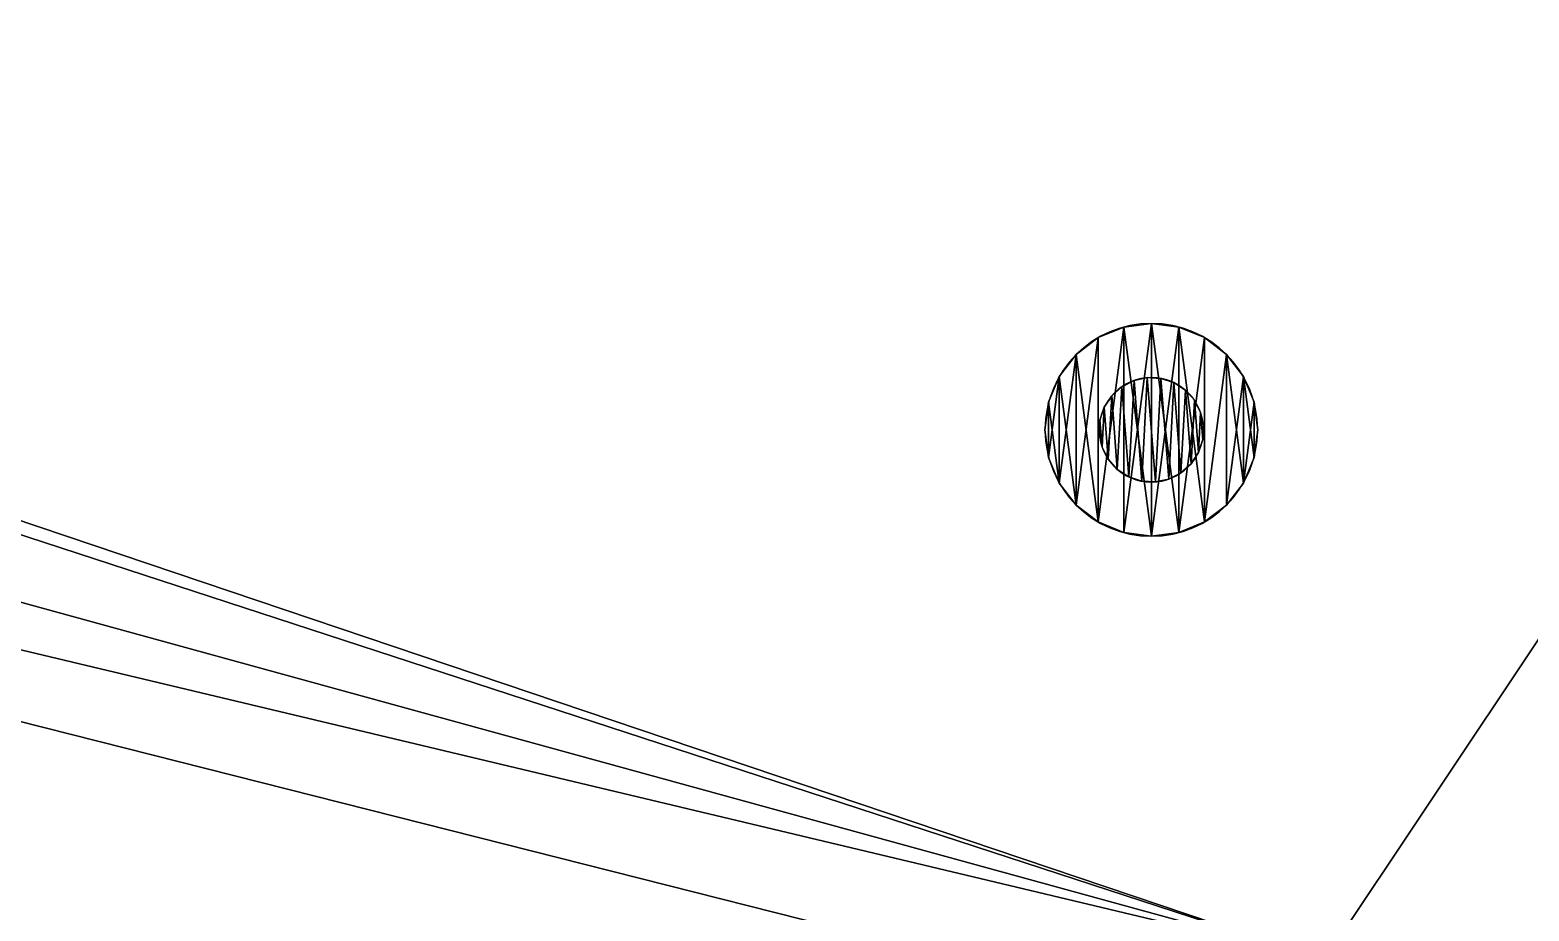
# Model space of a CAD drawing. Extents: x 0 to 36814, y -3929 to 172.
# Drawn here: x 36675.66 to 36689.74, y -3561.99 to -3553.71 of the extents above; entities that cross this region are included whole.
import ezdxf

# ---------------------------------------------------------------- set-up
doc = ezdxf.new("R2010")
doc.units = 0
doc.header["$LTSCALE"] = 25.4
doc.layers.get('0').update_dxf_attribs({"color": 13, "linetype": 'CONTINUOUS'})

# ---------------------------------------------------------------- blocks, each defined once
blk = doc.blocks.new('CVD_PLA_BASE_STL')
at = {"color": 0}
mesh = blk.add_polyface(dxfattribs=at)
corners = [(36666.049, 636.842, 3791.597), (36683.701, 636.842, 3793.035), (36686.193, 636.842, 3791.597), (36668.541, 636.842, 3793.035), (36683.701, 636.842, 3795.914), (36668.541, 636.842, 3795.914), (36686.193, 636.842, 3797.351), (36666.049, 636.842, 3797.351), (36629.705, 636.842, 3796.753), (36663.557, 636.842, 3795.914), (36632.197, 636.842, 3798.19), (36706.34, 636.842, 3797.353), (36622.633, 636.842, 3671.685), (36669.213, 636.842, 3684.782), (36729.613, 636.842, 3671.685), (36629.705, 636.842, 3693.938), (36627.213, 636.842, 3695.375), (36622.633, 636.842, 3822.773), (36729.613, 636.842, 3680.75), (36703.176, 636.842, 3684.78), (36666.721, 636.842, 3686.219), (36666.721, 636.842, 3689.098), (36669.213, 636.842, 3690.536), (36703.176, 636.842, 3690.538), (36627.213, 636.842, 3698.254), (36629.705, 636.842, 3699.692), (36627.213, 636.842, 3798.19), (36665.652, 636.842, 3726.486), (36667.344, 636.842, 3723.561), (36684.441, 636.842, 3713.541), (36682.754, 636.842, 3716.466), (36684.441, 636.842, 3719.391), (36687.82, 636.842, 3719.391), (36667.344, 636.842, 3729.411), (36670.719, 636.842, 3729.411), (36667.344, 636.842, 3743.379), (36701.668, 636.842, 3729.411), (36705.047, 636.842, 3729.411), (36665.652, 636.842, 3746.304), (36667.344, 636.842, 3749.229), (36670.719, 636.842, 3749.229), (36684.504, 636.842, 3753.289), (36682.816, 636.842, 3756.214), (36684.504, 636.842, 3759.139), (36687.883, 636.842, 3759.139), (36706.34, 636.842, 3791.595), (36663.557, 636.842, 3793.035), (36627.213, 636.842, 3801.069), (36629.705, 636.842, 3802.506), (36705.668, 636.842, 3686.221), (36729.613, 636.842, 3822.773), (36705.668, 636.842, 3689.096), (36706.734, 636.842, 3726.486), (36705.047, 636.842, 3723.561), (36687.82, 636.842, 3713.541), (36632.197, 636.842, 3695.375), (36632.197, 636.842, 3698.254), (36689.508, 636.842, 3716.466), (36670.719, 636.842, 3723.561), (36701.668, 636.842, 3723.561), (36706.234, 636.842, 3746.304), (36704.797, 636.842, 3743.812), (36670.719, 636.842, 3743.379), (36701.918, 636.842, 3743.812), (36704.797, 636.842, 3748.796), (36687.883, 636.842, 3753.289), (36689.57, 636.842, 3756.214), (36708.832, 636.842, 3793.037), (36708.832, 636.842, 3795.912), (36632.197, 636.842, 3801.069), (36703.848, 636.842, 3793.037), (36688.685, 636.842, 3793.035), (36688.685, 636.842, 3795.914), (36703.848, 636.842, 3795.912), (36672.41, 636.842, 3746.304), (36700.48, 636.842, 3746.304), (36701.918, 636.842, 3748.796), (36672.41, 636.842, 3726.486), (36699.98, 636.842, 3726.486), (36700.684, 636.842, 3686.221), (36671.705, 636.842, 3686.219), (36671.705, 636.842, 3689.098), (36700.684, 636.842, 3689.096)]
mesh.append_faces([[corners[k] for k in face] for face in [(1, 3, 4), (4, 5, 6), (12, 13, 14), (15, 12, 16), (14, 13, 18), (13, 15, 20), (20, 15, 21), (21, 15, 22), (16, 17, 24), (24, 17, 25), (29, 28, 30), (30, 28, 31), (31, 28, 32), (27, 26, 33), (33, 26, 34), (36, 35, 37), (35, 26, 38), (38, 26, 39), (39, 26, 40), (41, 26, 42), (42, 26, 43), (43, 26, 44), (0, 8, 46), (46, 8, 9), (26, 17, 47), (47, 17, 48), (18, 49, 50), (49, 18, 19), (52, 23, 53), (54, 25, 29), (53, 58, 59), (60, 37, 61), (62, 37, 35), (61, 62, 63), (65, 40, 41), (67, 44, 45), (50, 48, 17), (70, 72, 73), (73, 72, 11), (74, 63, 62), (63, 74, 75), (75, 40, 76), (76, 40, 64), (77, 59, 58), (59, 77, 78), (78, 34, 36), (79, 81, 82), (82, 81, 23)]], dxfattribs={"vtx0": -1, "vtx1": -1, "color": 0})
mesh.append_faces([[corners[k] for k in face] for face in [(7, 10, 11), (13, 12, 15), (18, 13, 19), (22, 15, 23), (25, 17, 26), (25, 26, 27), (25, 28, 29), (34, 26, 35), (34, 35, 36), (40, 26, 41), (44, 8, 0), (44, 0, 45), (45, 0, 2), (50, 23, 52), (53, 23, 54), (54, 23, 15), (53, 32, 28), (50, 37, 60), (61, 37, 62), (50, 64, 65), (65, 64, 40), (50, 44, 67), (50, 11, 10), (11, 6, 7)]], dxfattribs={"vtx0": -1, "vtx1": -1, "vtx2": -1, "color": 0})
mesh.append_faces([[corners[k] for k in face] for face in [(0, 1, 2), (1, 0, 3), (4, 3, 5), (6, 5, 7), (8, 7, 9), (7, 8, 10), (16, 12, 17), (25, 27, 28), (44, 26, 8), (50, 49, 51), (50, 51, 23), (54, 15, 55), (54, 55, 56), (54, 56, 25), (53, 54, 57), (53, 57, 32), (53, 28, 58), (50, 52, 37), (50, 60, 64), (50, 65, 66), (50, 66, 44), (50, 67, 68), (50, 68, 11), (50, 10, 69), (50, 69, 48), (2, 70, 45), (70, 2, 71), (70, 71, 72), (11, 72, 6), (75, 74, 40), (78, 77, 34), (13, 79, 19), (79, 13, 80), (79, 80, 81), (23, 81, 22)]], dxfattribs={"vtx0": -1, "vtx2": -1, "color": 0})
mesh = blk.add_polyface(dxfattribs=at)
corners = [(36729.613, 632.813, 3822.773), (36622.633, 632.813, 3671.685), (36729.613, 632.813, 3671.685), (36622.633, 632.813, 3822.773)]
mesh.append_faces([[corners[k] for k in face] for face in [(0, 1, 2), (1, 0, 3)]], dxfattribs={"vtx0": -1, "color": 0})
blk = doc.blocks.new('_____41')
at = {"color": 0}
for p, q in [((41.204, 67.225, 31.979), (41.204, 67.225, 29.979)), ((41.204, 67.225, 31.979), (41.204, 67.225, 29.979)), ((41.318, 67.283, 31.979), (41.318, 67.283, 29.979)), ((41.318, 67.283, 31.979), (41.318, 67.283, 29.979)), ((41.443, 67.31, 31.979), (41.443, 67.31, 29.979)), ((41.443, 67.31, 31.979), (41.443, 67.31, 29.979)), ((41.571, 67.303, 31.979), (41.571, 67.303, 29.979)), ((41.571, 67.303, 31.979), (41.571, 67.303, 29.979)), ((41.693, 67.263, 31.979), (41.693, 67.263, 29.979)), ((41.693, 67.263, 31.979), (41.693, 67.263, 29.979)), ((41.108, 67.14, 31.979), (41.108, 67.14, 29.979)), ((41.108, 67.14, 31.979), (41.108, 67.14, 29.979)), ((41.801, 67.193, 31.979), (41.801, 67.193, 29.979)), ((41.801, 67.193, 31.979), (41.801, 67.193, 29.979)), ((41.886, 67.097, 31.979), (41.886, 67.097, 29.979)), ((41.886, 67.097, 31.979), (41.886, 67.097, 29.979)), ((41.038, 67.032, 31.979), (41.038, 67.032, 29.979)), ((41.038, 67.032, 31.979), (41.038, 67.032, 29.979)), ((41.944, 66.983, 31.979), (41.944, 66.983, 29.979)), ((41.944, 66.983, 31.979), (41.944, 66.983, 29.979)), ((40.998, 66.91, 31.979), (40.998, 66.91, 29.979)), ((40.998, 66.91, 31.979), (40.998, 66.91, 29.979)), ((41.971, 66.858, 31.979), (41.971, 66.858, 29.979)), ((41.971, 66.858, 31.979), (41.971, 66.858, 29.979)), ((40.991, 66.782, 31.979), (40.991, 66.782, 29.979)), ((40.991, 66.782, 31.979), (40.991, 66.782, 29.979)), ((41.018, 66.657, 31.979), (41.018, 66.657, 29.979)), ((41.018, 66.657, 31.979), (41.018, 66.657, 29.979)), ((41.964, 66.73, 31.979), (41.964, 66.73, 29.979)), ((41.964, 66.73, 31.979), (41.964, 66.73, 29.979)), ((41.076, 66.543, 31.979), (41.076, 66.543, 29.979)), ((41.076, 66.543, 31.979), (41.076, 66.543, 29.979)), ((41.924, 66.608, 31.979), (41.924, 66.608, 29.979)), ((41.924, 66.608, 31.979), (41.924, 66.608, 29.979)), ((41.161, 66.447, 31.979), (41.161, 66.447, 29.979)), ((41.161, 66.447, 31.979), (41.161, 66.447, 29.979)), ((41.269, 66.377, 31.979), (41.269, 66.377, 29.979)), ((41.269, 66.377, 31.979), (41.269, 66.377, 29.979)), ((41.758, 66.415, 31.979), (41.758, 66.415, 29.979)), ((41.758, 66.415, 31.979), (41.758, 66.415, 29.979)), ((41.854, 66.5, 31.979), (41.854, 66.5, 29.979)), ((41.854, 66.5, 31.979), (41.854, 66.5, 29.979)), ((41.391, 66.337, 31.979), (41.391, 66.337, 29.979)), ((41.391, 66.337, 31.979), (41.391, 66.337, 29.979)), ((41.519, 66.33, 31.979), (41.519, 66.33, 29.979)), ((41.519, 66.33, 31.979), (41.519, 66.33, 29.979)), ((41.644, 66.357, 31.979), (41.644, 66.357, 29.979)), ((41.644, 66.357, 31.979), (41.644, 66.357, 29.979))]:
    blk.add_line(p, q, dxfattribs=at)
at = {"color": 0, "extrusion": (-9.25112e-15, 3.67833e-13, -1)}
blk.add_circle((-41.481, 66.82, -31.979), 0.491, dxfattribs=at)
blk.add_circle((-41.481, 66.82, -31.979), 0.491, dxfattribs=at)
blk.add_circle((-41.481, 66.82, -31.979), 0.491, dxfattribs=at)
blk.add_circle((-41.481, 66.82, -31.979), 0.491, dxfattribs=at)
blk.add_circle((-41.481, 66.82, -31.979), 0.491, dxfattribs=at)
blk.add_circle((-41.481, 66.82, -31.979), 0.491, dxfattribs=at)
blk.add_circle((-41.481, 66.82, -31.979), 0.491, dxfattribs=at)
blk.add_circle((-41.481, 66.82, -31.979), 0.491, dxfattribs=at)
blk.add_circle((-41.481, 66.82, -31.979), 0.491, dxfattribs=at)
blk.add_circle((-41.481, 66.82, -31.979), 0.491, dxfattribs=at)
blk.add_circle((-41.481, 66.82, -31.979), 0.491, dxfattribs=at)
blk.add_circle((-41.481, 66.82, -31.979), 0.491, dxfattribs=at)
blk.add_circle((-41.481, 66.82, -31.979), 0.491, dxfattribs=at)
blk.add_circle((-41.481, 66.82, -31.979), 0.491, dxfattribs=at)
blk.add_circle((-41.481, 66.82, -31.979), 0.491, dxfattribs=at)
blk.add_circle((-41.481, 66.82, -31.979), 0.491, dxfattribs=at)
blk.add_circle((-41.481, 66.82, -31.979), 0.491, dxfattribs=at)
blk.add_circle((-41.481, 66.82, -31.979), 0.491, dxfattribs=at)
blk.add_circle((-41.481, 66.82, -31.979), 0.491, dxfattribs=at)
blk.add_circle((-41.481, 66.82, -31.979), 0.491, dxfattribs=at)
blk.add_circle((-41.481, 66.82, -31.979), 0.491, dxfattribs=at)
blk.add_circle((-41.481, 66.82, -31.979), 0.491, dxfattribs=at)
blk.add_circle((-41.481, 66.82, -31.979), 0.491, dxfattribs=at)
blk.add_circle((-41.481, 66.82, -31.979), 0.491, dxfattribs=at)
blk.add_circle((-41.481, 66.82, -31.979), 0.491, dxfattribs=at)
at = {"color": 0, "extrusion": (-4.23988e-14, 4.16266e-13, -1)}
blk.add_circle((-41.481, 66.82, -29.979), 0.491, dxfattribs=at)
blk.add_circle((-41.481, 66.82, -29.979), 0.491, dxfattribs=at)
blk.add_circle((-41.481, 66.82, -29.979), 0.491, dxfattribs=at)
blk.add_circle((-41.481, 66.82, -29.979), 0.491, dxfattribs=at)
blk.add_circle((-41.481, 66.82, -29.979), 0.491, dxfattribs=at)
blk.add_circle((-41.481, 66.82, -29.979), 0.491, dxfattribs=at)
blk.add_circle((-41.481, 66.82, -29.979), 0.491, dxfattribs=at)
blk.add_circle((-41.481, 66.82, -29.979), 0.491, dxfattribs=at)
blk.add_circle((-41.481, 66.82, -29.979), 0.491, dxfattribs=at)
blk.add_circle((-41.481, 66.82, -29.979), 0.491, dxfattribs=at)
blk.add_circle((-41.481, 66.82, -29.979), 0.491, dxfattribs=at)
blk.add_circle((-41.481, 66.82, -29.979), 0.491, dxfattribs=at)
blk.add_circle((-41.481, 66.82, -29.979), 0.491, dxfattribs=at)
blk.add_circle((-41.481, 66.82, -29.979), 0.491, dxfattribs=at)
blk.add_circle((-41.481, 66.82, -29.979), 0.491, dxfattribs=at)
blk.add_circle((-41.481, 66.82, -29.979), 0.491, dxfattribs=at)
blk.add_circle((-41.481, 66.82, -29.979), 0.491, dxfattribs=at)
blk.add_circle((-41.481, 66.82, -29.979), 0.491, dxfattribs=at)
blk.add_circle((-41.481, 66.82, -29.979), 0.491, dxfattribs=at)
blk.add_circle((-41.481, 66.82, -29.979), 0.491, dxfattribs=at)
blk.add_circle((-41.481, 66.82, -29.979), 0.491, dxfattribs=at)
blk.add_circle((-41.481, 66.82, -29.979), 0.491, dxfattribs=at)
blk.add_circle((-41.481, 66.82, -29.979), 0.491, dxfattribs=at)
blk.add_circle((-41.481, 66.82, -29.979), 0.491, dxfattribs=at)
blk.add_circle((-41.481, 66.82, -29.979), 0.491, dxfattribs=at)
at = {"color": 0}
mesh = blk.add_polyface(dxfattribs=at)
corners = [(40.998, 66.91, 29.979), (41.018, 66.657, 29.979), (40.991, 66.782, 29.979), (41.038, 67.032, 29.979), (41.076, 66.543, 29.979), (41.108, 67.14, 29.979), (41.161, 66.447, 29.979), (41.204, 67.225, 29.979), (41.269, 66.377, 29.979), (41.318, 67.283, 29.979), (41.391, 66.337, 29.979), (41.443, 67.31, 29.979), (41.519, 66.33, 29.979), (41.571, 67.303, 29.979), (41.644, 66.357, 29.979), (41.693, 67.263, 29.979), (41.758, 66.415, 29.979), (41.801, 67.193, 29.979), (41.854, 66.5, 29.979), (41.886, 67.097, 29.979), (41.924, 66.608, 29.979), (41.944, 66.983, 29.979), (41.964, 66.73, 29.979), (41.971, 66.858, 29.979)]
mesh.append_faces([[corners[k] for k in face] for face in [(0, 1, 2), (22, 21, 23)]], dxfattribs={"vtx0": -1, "color": 0})
mesh.append_faces([[corners[k] for k in face] for face in [(1, 3, 4), (4, 5, 6), (6, 7, 8), (8, 9, 10), (10, 11, 12), (12, 13, 14), (14, 15, 16), (16, 17, 18), (18, 19, 20), (20, 21, 22)]], dxfattribs={"vtx0": -1, "vtx1": -1, "color": 0})
mesh.append_faces([[corners[k] for k in face] for face in [(1, 0, 3), (4, 3, 5), (6, 5, 7), (8, 7, 9), (10, 9, 11), (12, 11, 13), (14, 13, 15), (16, 15, 17), (18, 17, 19), (20, 19, 21)]], dxfattribs={"vtx0": -1, "vtx2": -1, "color": 0})
mesh = blk.add_polyface(dxfattribs=at)
corners = [(41.018, 66.657, 31.979), (40.998, 66.91, 31.979), (40.991, 66.782, 31.979), (41.038, 67.032, 31.979), (41.076, 66.543, 31.979), (41.108, 67.14, 31.979), (41.161, 66.447, 31.979), (41.204, 67.225, 31.979), (41.269, 66.377, 31.979), (41.318, 67.283, 31.979), (41.391, 66.337, 31.979), (41.443, 67.31, 31.979), (41.519, 66.33, 31.979), (41.571, 67.303, 31.979), (41.644, 66.357, 31.979), (41.693, 67.263, 31.979), (41.758, 66.415, 31.979), (41.801, 67.193, 31.979), (41.854, 66.5, 31.979), (41.886, 67.097, 31.979), (41.924, 66.608, 31.979), (41.944, 66.983, 31.979), (41.964, 66.73, 31.979), (41.971, 66.858, 31.979)]
mesh.append_faces([[corners[k] for k in face] for face in [(0, 1, 2), (21, 22, 23)]], dxfattribs={"vtx0": -1, "color": 0})
mesh.append_faces([[corners[k] for k in face] for face in [(1, 0, 3), (3, 4, 5), (5, 6, 7), (7, 8, 9), (9, 10, 11), (11, 12, 13), (13, 14, 15), (15, 16, 17), (17, 18, 19), (19, 20, 21)]], dxfattribs={"vtx0": -1, "vtx1": -1, "color": 0})
mesh.append_faces([[corners[k] for k in face] for face in [(3, 0, 4), (5, 4, 6), (7, 6, 8), (9, 8, 10), (11, 10, 12), (13, 12, 14), (15, 14, 16), (17, 16, 18), (19, 18, 20), (21, 20, 22)]], dxfattribs={"vtx0": -1, "vtx2": -1, "color": 0})
mesh = blk.add_polyface(dxfattribs=at)
corners = [(41.108, 67.14, 31.979), (41.204, 67.225, 29.979), (41.108, 67.14, 29.979), (41.204, 67.225, 31.979)]
mesh.append_faces([[corners[k] for k in face] for face in [(0, 1, 2), (1, 0, 3)]], dxfattribs={"vtx0": -1, "color": 0})
mesh = blk.add_polyface(dxfattribs=at)
corners = [(41.204, 67.225, 31.979), (41.318, 67.283, 29.979), (41.204, 67.225, 29.979), (41.318, 67.283, 31.979)]
mesh.append_faces([[corners[k] for k in face] for face in [(0, 1, 2), (1, 0, 3)]], dxfattribs={"vtx0": -1, "color": 0})
mesh = blk.add_polyface(dxfattribs=at)
corners = [(41.318, 67.283, 31.979), (41.443, 67.31, 29.979), (41.318, 67.283, 29.979), (41.443, 67.31, 31.979)]
mesh.append_faces([[corners[k] for k in face] for face in [(0, 1, 2), (1, 0, 3)]], dxfattribs={"vtx0": -1, "color": 0})
mesh = blk.add_polyface(dxfattribs=at)
corners = [(41.443, 67.31, 31.979), (41.571, 67.303, 29.979), (41.443, 67.31, 29.979), (41.571, 67.303, 31.979)]
mesh.append_faces([[corners[k] for k in face] for face in [(0, 1, 2), (1, 0, 3)]], dxfattribs={"vtx0": -1, "color": 0})
mesh = blk.add_polyface(dxfattribs=at)
corners = [(41.571, 67.303, 31.979), (41.693, 67.263, 29.979), (41.571, 67.303, 29.979), (41.693, 67.263, 31.979)]
mesh.append_faces([[corners[k] for k in face] for face in [(0, 1, 2), (1, 0, 3)]], dxfattribs={"vtx0": -1, "color": 0})
mesh = blk.add_polyface(dxfattribs=at)
corners = [(41.693, 67.263, 31.979), (41.801, 67.193, 29.979), (41.693, 67.263, 29.979), (41.801, 67.193, 31.979)]
mesh.append_faces([[corners[k] for k in face] for face in [(0, 1, 2), (1, 0, 3)]], dxfattribs={"vtx0": -1, "color": 0})
mesh = blk.add_polyface(dxfattribs=at)
corners = [(41.108, 67.14, 31.979), (41.038, 67.032, 29.979), (41.038, 67.032, 31.979), (41.108, 67.14, 29.979)]
mesh.append_faces([[corners[k] for k in face] for face in [(0, 1, 2), (1, 0, 3)]], dxfattribs={"vtx0": -1, "color": 0})
mesh = blk.add_polyface(dxfattribs=at)
corners = [(41.886, 67.097, 29.979), (41.801, 67.193, 31.979), (41.886, 67.097, 31.979), (41.801, 67.193, 29.979)]
mesh.append_faces([[corners[k] for k in face] for face in [(0, 1, 2), (1, 0, 3)]], dxfattribs={"vtx0": -1, "color": 0})
mesh = blk.add_polyface(dxfattribs=at)
corners = [(41.944, 66.983, 29.979), (41.886, 67.097, 31.979), (41.944, 66.983, 31.979), (41.886, 67.097, 29.979)]
mesh.append_faces([[corners[k] for k in face] for face in [(0, 1, 2), (1, 0, 3)]], dxfattribs={"vtx0": -1, "color": 0})
mesh = blk.add_polyface(dxfattribs=at)
corners = [(41.038, 67.032, 31.979), (40.998, 66.91, 29.979), (40.998, 66.91, 31.979), (41.038, 67.032, 29.979)]
mesh.append_faces([[corners[k] for k in face] for face in [(0, 1, 2), (1, 0, 3)]], dxfattribs={"vtx0": -1, "color": 0})
mesh = blk.add_polyface(dxfattribs=at)
corners = [(41.971, 66.858, 29.979), (41.944, 66.983, 31.979), (41.971, 66.858, 31.979), (41.944, 66.983, 29.979)]
mesh.append_faces([[corners[k] for k in face] for face in [(0, 1, 2), (1, 0, 3)]], dxfattribs={"vtx0": -1, "color": 0})
mesh = blk.add_polyface(dxfattribs=at)
corners = [(40.998, 66.91, 31.979), (40.991, 66.782, 29.979), (40.991, 66.782, 31.979), (40.998, 66.91, 29.979)]
mesh.append_faces([[corners[k] for k in face] for face in [(0, 1, 2), (1, 0, 3)]], dxfattribs={"vtx0": -1, "color": 0})
mesh = blk.add_polyface(dxfattribs=at)
corners = [(41.964, 66.73, 29.979), (41.971, 66.858, 31.979), (41.964, 66.73, 31.979), (41.971, 66.858, 29.979)]
mesh.append_faces([[corners[k] for k in face] for face in [(0, 1, 2), (1, 0, 3)]], dxfattribs={"vtx0": -1, "color": 0})
mesh = blk.add_polyface(dxfattribs=at)
corners = [(40.991, 66.782, 31.979), (41.018, 66.657, 29.979), (41.018, 66.657, 31.979), (40.991, 66.782, 29.979)]
mesh.append_faces([[corners[k] for k in face] for face in [(0, 1, 2), (1, 0, 3)]], dxfattribs={"vtx0": -1, "color": 0})
mesh = blk.add_polyface(dxfattribs=at)
corners = [(41.018, 66.657, 31.979), (41.076, 66.543, 29.979), (41.076, 66.543, 31.979), (41.018, 66.657, 29.979)]
mesh.append_faces([[corners[k] for k in face] for face in [(0, 1, 2), (1, 0, 3)]], dxfattribs={"vtx0": -1, "color": 0})
mesh = blk.add_polyface(dxfattribs=at)
corners = [(41.924, 66.608, 29.979), (41.964, 66.73, 31.979), (41.924, 66.608, 31.979), (41.964, 66.73, 29.979)]
mesh.append_faces([[corners[k] for k in face] for face in [(0, 1, 2), (1, 0, 3)]], dxfattribs={"vtx0": -1, "color": 0})
mesh = blk.add_polyface(dxfattribs=at)
corners = [(41.076, 66.543, 31.979), (41.161, 66.447, 29.979), (41.161, 66.447, 31.979), (41.076, 66.543, 29.979)]
mesh.append_faces([[corners[k] for k in face] for face in [(0, 1, 2), (1, 0, 3)]], dxfattribs={"vtx0": -1, "color": 0})
mesh = blk.add_polyface(dxfattribs=at)
corners = [(41.854, 66.5, 29.979), (41.924, 66.608, 31.979), (41.854, 66.5, 31.979), (41.924, 66.608, 29.979)]
mesh.append_faces([[corners[k] for k in face] for face in [(0, 1, 2), (1, 0, 3)]], dxfattribs={"vtx0": -1, "color": 0})
mesh = blk.add_polyface(dxfattribs=at)
corners = [(41.269, 66.377, 31.979), (41.161, 66.447, 29.979), (41.269, 66.377, 29.979), (41.161, 66.447, 31.979)]
mesh.append_faces([[corners[k] for k in face] for face in [(0, 1, 2), (1, 0, 3)]], dxfattribs={"vtx0": -1, "color": 0})
mesh = blk.add_polyface(dxfattribs=at)
corners = [(41.391, 66.337, 31.979), (41.269, 66.377, 29.979), (41.391, 66.337, 29.979), (41.269, 66.377, 31.979)]
mesh.append_faces([[corners[k] for k in face] for face in [(0, 1, 2), (1, 0, 3)]], dxfattribs={"vtx0": -1, "color": 0})
mesh = blk.add_polyface(dxfattribs=at)
corners = [(41.758, 66.415, 31.979), (41.644, 66.357, 29.979), (41.758, 66.415, 29.979), (41.644, 66.357, 31.979)]
mesh.append_faces([[corners[k] for k in face] for face in [(0, 1, 2), (1, 0, 3)]], dxfattribs={"vtx0": -1, "color": 0})
mesh = blk.add_polyface(dxfattribs=at)
corners = [(41.854, 66.5, 29.979), (41.758, 66.415, 31.979), (41.758, 66.415, 29.979), (41.854, 66.5, 31.979)]
mesh.append_faces([[corners[k] for k in face] for face in [(0, 1, 2), (1, 0, 3)]], dxfattribs={"vtx0": -1, "color": 0})
mesh = blk.add_polyface(dxfattribs=at)
corners = [(41.519, 66.33, 31.979), (41.391, 66.337, 29.979), (41.519, 66.33, 29.979), (41.391, 66.337, 31.979)]
mesh.append_faces([[corners[k] for k in face] for face in [(0, 1, 2), (1, 0, 3)]], dxfattribs={"vtx0": -1, "color": 0})
mesh = blk.add_polyface(dxfattribs=at)
corners = [(41.644, 66.357, 31.979), (41.519, 66.33, 29.979), (41.644, 66.357, 29.979), (41.519, 66.33, 31.979)]
mesh.append_faces([[corners[k] for k in face] for face in [(0, 1, 2), (1, 0, 3)]], dxfattribs={"vtx0": -1, "color": 0})
blk = doc.blocks.new('_____42')
at = {"color": 0}
for p, q in [((41.222, 67.786, 31.979), (41.222, 67.786, 29.979)), ((41.222, 67.786, 31.979), (41.222, 67.786, 29.979)), ((41.481, 67.82, 31.979), (41.481, 67.82, 29.979)), ((41.481, 67.82, 31.979), (41.481, 67.82, 29.979)), ((41.74, 67.786, 31.979), (41.74, 67.786, 29.979)), ((41.74, 67.786, 31.979), (41.74, 67.786, 29.979)), ((40.981, 67.686, 31.979), (40.981, 67.686, 29.979)), ((40.981, 67.686, 31.979), (40.981, 67.686, 29.979)), ((41.981, 67.686, 31.979), (41.981, 67.686, 29.979)), ((41.981, 67.686, 31.979), (41.981, 67.686, 29.979)), ((40.774, 67.527, 31.979), (40.774, 67.527, 29.979)), ((40.774, 67.527, 31.979), (40.774, 67.527, 29.979)), ((42.188, 67.527, 31.979), (42.188, 67.527, 29.979)), ((42.188, 67.527, 31.979), (42.188, 67.527, 29.979)), ((40.615, 67.32, 31.979), (40.615, 67.32, 29.979)), ((40.615, 67.32, 31.979), (40.615, 67.32, 29.979)), ((42.347, 67.32, 31.979), (42.347, 67.32, 29.979)), ((42.347, 67.32, 31.979), (42.347, 67.32, 29.979)), ((40.515, 67.079, 31.979), (40.515, 67.079, 29.979)), ((40.515, 67.079, 31.979), (40.515, 67.079, 29.979)), ((42.447, 67.079, 31.979), (42.447, 67.079, 29.979)), ((42.447, 67.079, 31.979), (42.447, 67.079, 29.979)), ((40.481, 66.82, 31.979), (40.481, 66.82, 29.979)), ((40.481, 66.82, 31.979), (40.481, 66.82, 29.979)), ((42.481, 66.82, 31.979), (42.481, 66.82, 29.979)), ((42.481, 66.82, 31.979), (42.481, 66.82, 29.979)), ((40.515, 66.561, 31.979), (40.515, 66.561, 29.979)), ((40.515, 66.561, 31.979), (40.515, 66.561, 29.979)), ((42.447, 66.561, 31.979), (42.447, 66.561, 29.979)), ((42.447, 66.561, 31.979), (42.447, 66.561, 29.979)), ((40.615, 66.32, 31.979), (40.615, 66.32, 29.979)), ((40.615, 66.32, 31.979), (40.615, 66.32, 29.979)), ((42.347, 66.32, 31.979), (42.347, 66.32, 29.979)), ((42.347, 66.32, 31.979), (42.347, 66.32, 29.979)), ((40.774, 66.113, 31.979), (40.774, 66.113, 29.979)), ((40.774, 66.113, 31.979), (40.774, 66.113, 29.979)), ((42.188, 66.113, 31.979), (42.188, 66.113, 29.979)), ((42.188, 66.113, 31.979), (42.188, 66.113, 29.979)), ((40.981, 65.954, 31.979), (40.981, 65.954, 29.979)), ((40.981, 65.954, 31.979), (40.981, 65.954, 29.979)), ((41.981, 65.954, 31.979), (41.981, 65.954, 29.979)), ((41.981, 65.954, 31.979), (41.981, 65.954, 29.979)), ((41.222, 65.854, 31.979), (41.222, 65.854, 29.979)), ((41.222, 65.854, 31.979), (41.222, 65.854, 29.979)), ((41.481, 65.82, 31.979), (41.481, 65.82, 29.979)), ((41.481, 65.82, 31.979), (41.481, 65.82, 29.979)), ((41.74, 65.854, 31.979), (41.74, 65.854, 29.979)), ((41.74, 65.854, 31.979), (41.74, 65.854, 29.979))]:
    blk.add_line(p, q, dxfattribs=at)
at = {"color": 0, "extrusion": (4.50221e-15, 3.65459e-13, -1)}
blk.add_circle((-41.481, 66.82, -31.979), 1, dxfattribs=at)
blk.add_circle((-41.481, 66.82, -31.979), 1, dxfattribs=at)
blk.add_circle((-41.481, 66.82, -31.979), 1, dxfattribs=at)
blk.add_circle((-41.481, 66.82, -31.979), 1, dxfattribs=at)
blk.add_circle((-41.481, 66.82, -31.979), 1, dxfattribs=at)
blk.add_circle((-41.481, 66.82, -31.979), 1, dxfattribs=at)
blk.add_circle((-41.481, 66.82, -31.979), 1, dxfattribs=at)
blk.add_circle((-41.481, 66.82, -31.979), 1, dxfattribs=at)
blk.add_circle((-41.481, 66.82, -31.979), 1, dxfattribs=at)
blk.add_circle((-41.481, 66.82, -31.979), 1, dxfattribs=at)
blk.add_circle((-41.481, 66.82, -31.979), 1, dxfattribs=at)
blk.add_circle((-41.481, 66.82, -31.979), 1, dxfattribs=at)
blk.add_circle((-41.481, 66.82, -31.979), 1, dxfattribs=at)
blk.add_circle((-41.481, 66.82, -31.979), 1, dxfattribs=at)
blk.add_circle((-41.481, 66.82, -31.979), 1, dxfattribs=at)
blk.add_circle((-41.481, 66.82, -31.979), 1, dxfattribs=at)
blk.add_circle((-41.481, 66.82, -31.979), 1, dxfattribs=at)
blk.add_circle((-41.481, 66.82, -31.979), 1, dxfattribs=at)
blk.add_circle((-41.481, 66.82, -31.979), 1, dxfattribs=at)
blk.add_circle((-41.481, 66.82, -31.979), 1, dxfattribs=at)
blk.add_circle((-41.481, 66.82, -31.979), 1, dxfattribs=at)
blk.add_circle((-41.481, 66.82, -31.979), 1, dxfattribs=at)
blk.add_circle((-41.481, 66.82, -31.979), 1, dxfattribs=at)
blk.add_circle((-41.481, 66.82, -31.979), 1, dxfattribs=at)
blk.add_circle((-41.481, 66.82, -31.979), 1, dxfattribs=at)
at = {"color": 0, "extrusion": (-8.24398e-16, 3.62384e-13, -1)}
blk.add_circle((-41.481, 66.82, -29.979), 1, dxfattribs=at)
blk.add_circle((-41.481, 66.82, -29.979), 1, dxfattribs=at)
blk.add_circle((-41.481, 66.82, -29.979), 1, dxfattribs=at)
blk.add_circle((-41.481, 66.82, -29.979), 1, dxfattribs=at)
blk.add_circle((-41.481, 66.82, -29.979), 1, dxfattribs=at)
blk.add_circle((-41.481, 66.82, -29.979), 1, dxfattribs=at)
blk.add_circle((-41.481, 66.82, -29.979), 1, dxfattribs=at)
blk.add_circle((-41.481, 66.82, -29.979), 1, dxfattribs=at)
blk.add_circle((-41.481, 66.82, -29.979), 1, dxfattribs=at)
blk.add_circle((-41.481, 66.82, -29.979), 1, dxfattribs=at)
blk.add_circle((-41.481, 66.82, -29.979), 1, dxfattribs=at)
blk.add_circle((-41.481, 66.82, -29.979), 1, dxfattribs=at)
blk.add_circle((-41.481, 66.82, -29.979), 1, dxfattribs=at)
blk.add_circle((-41.481, 66.82, -29.979), 1, dxfattribs=at)
blk.add_circle((-41.481, 66.82, -29.979), 1, dxfattribs=at)
blk.add_circle((-41.481, 66.82, -29.979), 1, dxfattribs=at)
blk.add_circle((-41.481, 66.82, -29.979), 1, dxfattribs=at)
blk.add_circle((-41.481, 66.82, -29.979), 1, dxfattribs=at)
blk.add_circle((-41.481, 66.82, -29.979), 1, dxfattribs=at)
blk.add_circle((-41.481, 66.82, -29.979), 1, dxfattribs=at)
blk.add_circle((-41.481, 66.82, -29.979), 1, dxfattribs=at)
blk.add_circle((-41.481, 66.82, -29.979), 1, dxfattribs=at)
blk.add_circle((-41.481, 66.82, -29.979), 1, dxfattribs=at)
blk.add_circle((-41.481, 66.82, -29.979), 1, dxfattribs=at)
blk.add_circle((-41.481, 66.82, -29.979), 1, dxfattribs=at)
at = {"color": 0}
blk.add_blockref('_____41', (0, 0), dxfattribs=at)
mesh = blk.add_polyface(dxfattribs=at)
corners = [(40.515, 67.079, 29.979), (40.515, 66.561, 29.979), (40.481, 66.82, 29.979), (40.615, 67.32, 29.979), (40.615, 66.32, 29.979), (40.774, 67.527, 29.979), (40.774, 66.113, 29.979), (40.981, 67.686, 29.979), (40.981, 65.954, 29.979), (41.222, 67.786, 29.979), (41.222, 65.854, 29.979), (41.481, 67.82, 29.979), (41.481, 65.82, 29.979), (41.74, 67.786, 29.979), (41.74, 65.854, 29.979), (41.981, 67.686, 29.979), (41.981, 65.954, 29.979), (42.188, 67.527, 29.979), (42.188, 66.113, 29.979), (42.347, 67.32, 29.979), (42.347, 66.32, 29.979), (42.447, 67.079, 29.979), (42.447, 66.561, 29.979), (42.481, 66.82, 29.979)]
mesh.append_faces([[corners[k] for k in face] for face in [(0, 1, 2), (22, 21, 23)]], dxfattribs={"vtx0": -1, "color": 0})
mesh.append_faces([[corners[k] for k in face] for face in [(1, 3, 4), (4, 5, 6), (6, 7, 8), (8, 9, 10), (10, 11, 12), (12, 13, 14), (14, 15, 16), (16, 17, 18), (18, 19, 20), (20, 21, 22)]], dxfattribs={"vtx0": -1, "vtx1": -1, "color": 0})
mesh.append_faces([[corners[k] for k in face] for face in [(1, 0, 3), (4, 3, 5), (6, 5, 7), (8, 7, 9), (10, 9, 11), (12, 11, 13), (14, 13, 15), (16, 15, 17), (18, 17, 19), (20, 19, 21)]], dxfattribs={"vtx0": -1, "vtx2": -1, "color": 0})
mesh = blk.add_polyface(dxfattribs=at)
corners = [(40.515, 66.561, 31.979), (40.515, 67.079, 31.979), (40.481, 66.82, 31.979), (40.615, 66.32, 31.979), (40.615, 67.32, 31.979), (40.774, 66.113, 31.979), (40.774, 67.527, 31.979), (40.981, 65.954, 31.979), (40.981, 67.686, 31.979), (41.222, 67.786, 31.979), (41.222, 65.854, 31.979), (41.481, 65.82, 31.979), (41.481, 67.82, 31.979), (41.74, 65.854, 31.979), (41.74, 67.786, 31.979), (41.981, 65.954, 31.979), (41.981, 67.686, 31.979), (42.188, 67.527, 31.979), (42.188, 66.113, 31.979), (42.347, 66.32, 31.979), (42.347, 67.32, 31.979), (42.447, 66.561, 31.979), (42.447, 67.079, 31.979), (42.481, 66.82, 31.979)]
mesh.append_faces([[corners[k] for k in face] for face in [(0, 1, 2), (22, 21, 23)]], dxfattribs={"vtx0": -1, "color": 0})
mesh.append_faces([[corners[k] for k in face] for face in [(1, 3, 4), (4, 5, 6), (6, 7, 8), (8, 7, 9), (9, 11, 12), (12, 13, 14), (14, 15, 16), (16, 15, 17), (17, 19, 20), (20, 21, 22)]], dxfattribs={"vtx0": -1, "vtx1": -1, "color": 0})
mesh.append_faces([[corners[k] for k in face] for face in [(1, 0, 3), (4, 3, 5), (6, 5, 7), (9, 7, 10), (9, 10, 11), (12, 11, 13), (14, 13, 15), (17, 15, 18), (17, 18, 19), (20, 19, 21)]], dxfattribs={"vtx0": -1, "vtx2": -1, "color": 0})
mesh = blk.add_polyface(dxfattribs=at)
corners = [(40.981, 67.686, 31.979), (41.222, 67.786, 29.979), (40.981, 67.686, 29.979), (41.222, 67.786, 31.979)]
mesh.append_faces([[corners[k] for k in face] for face in [(0, 1, 2), (1, 0, 3)]], dxfattribs={"vtx0": -1, "color": 0})
mesh = blk.add_polyface(dxfattribs=at)
corners = [(41.222, 67.786, 31.979), (41.481, 67.82, 29.979), (41.222, 67.786, 29.979), (41.481, 67.82, 31.979)]
mesh.append_faces([[corners[k] for k in face] for face in [(0, 1, 2), (1, 0, 3)]], dxfattribs={"vtx0": -1, "color": 0})
mesh = blk.add_polyface(dxfattribs=at)
corners = [(41.481, 67.82, 31.979), (41.74, 67.786, 29.979), (41.481, 67.82, 29.979), (41.74, 67.786, 31.979)]
mesh.append_faces([[corners[k] for k in face] for face in [(0, 1, 2), (1, 0, 3)]], dxfattribs={"vtx0": -1, "color": 0})
mesh = blk.add_polyface(dxfattribs=at)
corners = [(41.74, 67.786, 31.979), (41.981, 67.686, 29.979), (41.74, 67.786, 29.979), (41.981, 67.686, 31.979)]
mesh.append_faces([[corners[k] for k in face] for face in [(0, 1, 2), (1, 0, 3)]], dxfattribs={"vtx0": -1, "color": 0})
mesh = blk.add_polyface(dxfattribs=at)
corners = [(40.774, 67.527, 31.979), (40.981, 67.686, 29.979), (40.774, 67.527, 29.979), (40.981, 67.686, 31.979)]
mesh.append_faces([[corners[k] for k in face] for face in [(0, 1, 2), (1, 0, 3)]], dxfattribs={"vtx0": -1, "color": 0})
mesh = blk.add_polyface(dxfattribs=at)
corners = [(41.981, 67.686, 29.979), (42.188, 67.527, 31.979), (42.188, 67.527, 29.979), (41.981, 67.686, 31.979)]
mesh.append_faces([[corners[k] for k in face] for face in [(0, 1, 2), (1, 0, 3)]], dxfattribs={"vtx0": -1, "color": 0})
mesh = blk.add_polyface(dxfattribs=at)
corners = [(40.774, 67.527, 31.979), (40.615, 67.32, 29.979), (40.615, 67.32, 31.979), (40.774, 67.527, 29.979)]
mesh.append_faces([[corners[k] for k in face] for face in [(0, 1, 2), (1, 0, 3)]], dxfattribs={"vtx0": -1, "color": 0})
mesh = blk.add_polyface(dxfattribs=at)
corners = [(42.347, 67.32, 29.979), (42.188, 67.527, 31.979), (42.347, 67.32, 31.979), (42.188, 67.527, 29.979)]
mesh.append_faces([[corners[k] for k in face] for face in [(0, 1, 2), (1, 0, 3)]], dxfattribs={"vtx0": -1, "color": 0})
mesh = blk.add_polyface(dxfattribs=at)
corners = [(40.615, 67.32, 31.979), (40.515, 67.079, 29.979), (40.515, 67.079, 31.979), (40.615, 67.32, 29.979)]
mesh.append_faces([[corners[k] for k in face] for face in [(0, 1, 2), (1, 0, 3)]], dxfattribs={"vtx0": -1, "color": 0})
mesh = blk.add_polyface(dxfattribs=at)
corners = [(42.447, 67.079, 29.979), (42.347, 67.32, 31.979), (42.447, 67.079, 31.979), (42.347, 67.32, 29.979)]
mesh.append_faces([[corners[k] for k in face] for face in [(0, 1, 2), (1, 0, 3)]], dxfattribs={"vtx0": -1, "color": 0})
mesh = blk.add_polyface(dxfattribs=at)
corners = [(40.515, 67.079, 31.979), (40.481, 66.82, 29.979), (40.481, 66.82, 31.979), (40.515, 67.079, 29.979)]
mesh.append_faces([[corners[k] for k in face] for face in [(0, 1, 2), (1, 0, 3)]], dxfattribs={"vtx0": -1, "color": 0})
mesh = blk.add_polyface(dxfattribs=at)
corners = [(42.481, 66.82, 29.979), (42.447, 67.079, 31.979), (42.481, 66.82, 31.979), (42.447, 67.079, 29.979)]
mesh.append_faces([[corners[k] for k in face] for face in [(0, 1, 2), (1, 0, 3)]], dxfattribs={"vtx0": -1, "color": 0})
mesh = blk.add_polyface(dxfattribs=at)
corners = [(40.481, 66.82, 31.979), (40.515, 66.561, 29.979), (40.515, 66.561, 31.979), (40.481, 66.82, 29.979)]
mesh.append_faces([[corners[k] for k in face] for face in [(0, 1, 2), (1, 0, 3)]], dxfattribs={"vtx0": -1, "color": 0})
mesh = blk.add_polyface(dxfattribs=at)
corners = [(42.447, 66.561, 29.979), (42.481, 66.82, 31.979), (42.447, 66.561, 31.979), (42.481, 66.82, 29.979)]
mesh.append_faces([[corners[k] for k in face] for face in [(0, 1, 2), (1, 0, 3)]], dxfattribs={"vtx0": -1, "color": 0})
mesh = blk.add_polyface(dxfattribs=at)
corners = [(40.515, 66.561, 31.979), (40.615, 66.32, 29.979), (40.615, 66.32, 31.979), (40.515, 66.561, 29.979)]
mesh.append_faces([[corners[k] for k in face] for face in [(0, 1, 2), (1, 0, 3)]], dxfattribs={"vtx0": -1, "color": 0})
mesh = blk.add_polyface(dxfattribs=at)
corners = [(42.347, 66.32, 29.979), (42.447, 66.561, 31.979), (42.347, 66.32, 31.979), (42.447, 66.561, 29.979)]
mesh.append_faces([[corners[k] for k in face] for face in [(0, 1, 2), (1, 0, 3)]], dxfattribs={"vtx0": -1, "color": 0})
mesh = blk.add_polyface(dxfattribs=at)
corners = [(40.615, 66.32, 31.979), (40.774, 66.113, 29.979), (40.774, 66.113, 31.979), (40.615, 66.32, 29.979)]
mesh.append_faces([[corners[k] for k in face] for face in [(0, 1, 2), (1, 0, 3)]], dxfattribs={"vtx0": -1, "color": 0})
mesh = blk.add_polyface(dxfattribs=at)
corners = [(42.188, 66.113, 29.979), (42.347, 66.32, 31.979), (42.188, 66.113, 31.979), (42.347, 66.32, 29.979)]
mesh.append_faces([[corners[k] for k in face] for face in [(0, 1, 2), (1, 0, 3)]], dxfattribs={"vtx0": -1, "color": 0})
mesh = blk.add_polyface(dxfattribs=at)
corners = [(40.981, 65.954, 31.979), (40.774, 66.113, 29.979), (40.981, 65.954, 29.979), (40.774, 66.113, 31.979)]
mesh.append_faces([[corners[k] for k in face] for face in [(0, 1, 2), (1, 0, 3)]], dxfattribs={"vtx0": -1, "color": 0})
mesh = blk.add_polyface(dxfattribs=at)
corners = [(42.188, 66.113, 31.979), (41.981, 65.954, 29.979), (42.188, 66.113, 29.979), (41.981, 65.954, 31.979)]
mesh.append_faces([[corners[k] for k in face] for face in [(0, 1, 2), (1, 0, 3)]], dxfattribs={"vtx0": -1, "color": 0})
mesh = blk.add_polyface(dxfattribs=at)
corners = [(41.222, 65.854, 31.979), (40.981, 65.954, 29.979), (41.222, 65.854, 29.979), (40.981, 65.954, 31.979)]
mesh.append_faces([[corners[k] for k in face] for face in [(0, 1, 2), (1, 0, 3)]], dxfattribs={"vtx0": -1, "color": 0})
mesh = blk.add_polyface(dxfattribs=at)
corners = [(41.981, 65.954, 29.979), (41.74, 65.854, 31.979), (41.74, 65.854, 29.979), (41.981, 65.954, 31.979)]
mesh.append_faces([[corners[k] for k in face] for face in [(0, 1, 2), (1, 0, 3)]], dxfattribs={"vtx0": -1, "color": 0})
mesh = blk.add_polyface(dxfattribs=at)
corners = [(41.481, 65.82, 31.979), (41.222, 65.854, 29.979), (41.481, 65.82, 29.979), (41.222, 65.854, 31.979)]
mesh.append_faces([[corners[k] for k in face] for face in [(0, 1, 2), (1, 0, 3)]], dxfattribs={"vtx0": -1, "color": 0})
mesh = blk.add_polyface(dxfattribs=at)
corners = [(41.74, 65.854, 31.979), (41.481, 65.82, 29.979), (41.74, 65.854, 29.979), (41.481, 65.82, 31.979)]
mesh.append_faces([[corners[k] for k in face] for face in [(0, 1, 2), (1, 0, 3)]], dxfattribs={"vtx0": -1, "color": 0})

msp = doc.modelspace()

# ---------------------------------------------------------------- block references
at = {"color": 0, "extrusion": (0, -1, 3.15692e-13)}
msp.add_blockref('CVD_PLA_BASE_STL', (-0.001, 0, -151.088), dxfattribs=at)
at = {"color": 0}
msp.add_blockref('_____42', (36644.714, -3624.287, 636.818), dxfattribs=at)

doc.saveas('drawing.dxf')
